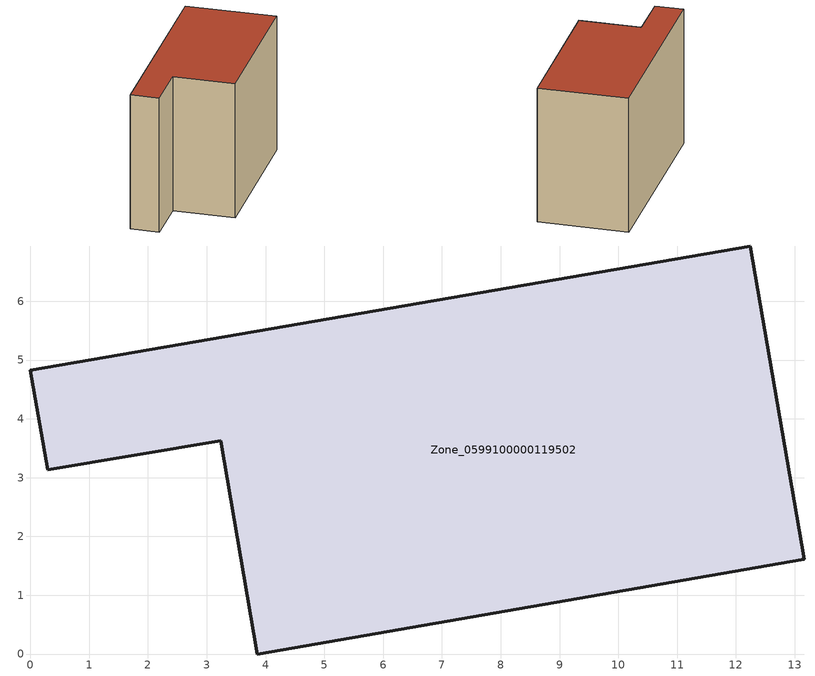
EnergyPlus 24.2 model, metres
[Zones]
Zone_0599100000119502
 floor ground (C_G): 3.23,3.63 0.29,3.13 0,4.83 12.24,6.94 13.16,1.61 3.86,0 z0
 wall outside (C_F): 12.24,6.94 0,4.83 0.29,3.13 3.23,3.63 3.86,0 13.16,1.61 12.24,6.94 z0:8.41
 roof outside (C_R): 3.86,0 13.16,1.61 12.24,6.94 0,4.83 0.29,3.13 3.23,3.63 z8.41
[BUILDING]
Pand.0599100000119502: North Axis=0; Terrain=City; Loads Convergence Tolerance Value=0.04; Temperature Convergence Tolerance Value=0.4; Solar Distribution=FullExterior; Maximum Number of Warmup Days=25; Minimum Number of Warmup Days=1
[Site:Location]
Rotterdam.The.Hague.AP_ZH_NLD Design_Conditions: Latitude=51.96; Longitude=4.45; Time Zone=1; Elevation=-4.5
[SITE:GROUNDTEMPERATURE:BUILDINGSURFACE]
18, 18, 18, 18, 18, 18, 18, 18, 18, 18, 18, 18
[MATERIAL] Thermal Absorptance=0.9; Solar Absorptance=0.7; Visible Absorptance=0.7
Name | Roughness | Thickness | Conductivity | Density | Specific Heat
G.TI.1975-1991 | MediumSmooth | 0.15 | 0.288461 | 540 | 1210
F.TI.1975-1991 | Rough | 0.3 | 0.230769 | 1920 | 840
R.TI.1975-1991 | MediumRough | 0.2 | 0.153846 | 1500 | 1000
[CONSTRUCTION]
C_G: G.TI.1975-1991
C_F: F.TI.1975-1991
C_R: R.TI.1975-1991
[ZONE]
Zone_0599100000119502: Type=1; Multiplier=1; Ceiling Height=Autocalculate; Volume=Autocalculate; Floor Area=autocalculate; Part of Total Floor Area=Yes
[ZONEINFILTRATION:DESIGNFLOWRATE]
Infil_Zone_0599100000119502: Zone or ZoneList or Space or SpaceList=Zone_0599100000119502; Schedule=AlwaysOn; Design Flow Rate Calculation Method=Flow/Area; Flow Rate per Floor Area=0.003; Constant Term Coefficient=1; Temperature Term Coefficient=0; Velocity Term Coefficient=0; Velocity Squared Term Coefficient=0
[HVACTEMPLATE:ZONE:IDEALLOADSAIRSYSTEM]
Zone_0599100000119502: Maximum Heating Supply Air Temperature=50; Minimum Cooling Supply Air Temperature=13; Maximum Heating Supply Air Humidity Ratio=0.0156; Minimum Cooling Supply Air Humidity Ratio=0.0077; Heating Limit=NoLimit; Cooling Limit=NoLimit; Dehumidification Control Type=ConstantSensibleHeatRatio; Cooling Sensible Heat Ratio=0.7; Dehumidification Setpoint=60; Humidification Control Type=None; Humidification Setpoint=30; Outdoor Air Method=None; Outdoor Air Flow Rate per Person=0.00944; Outdoor Air Flow Rate per Zone Floor Area=0; Outdoor Air Flow Rate per Zone=0; Demand Controlled Ventilation Type=None; Outdoor Air Economizer Type=NoEconomizer; Heat Recovery Type=None; Sensible Heat Recovery Effectiveness=0.7; Latent Heat Recovery Effectiveness=0.65
[ZONECONTROL:THERMOSTAT]
ThermostatControl_Zone_0599100000119502: Zone or ZoneList=Zone_0599100000119502; Control Type Schedule=DualSetpointControlType; Control 1=Thermostat_Zone_0599100000119502; Temperature Difference Between Cutout And Setpoint=0
[THERMOSTATSETPOINT:DUALSETPOINT]
Thermostat_Zone_0599100000119502: Heating Setpoint Temperature Schedule=HeatingSetpoint_Zone_0599100000119502; Cooling Setpoint Temperature Schedule=CoolingSetpoint_Zone_0599100000119502
[SCHEDULE:COMPACT]
HeatingSetpoint_Zone_0599100000119502: Through: 12/31, For: AllDays, Until: 24:00, 21
CoolingSetpoint_Zone_0599100000119502: Through: 12/31, For: AllDays, Until: 24:00, 24
DualSetpointControlType: Through: 12/31, For: AllDays, Until: 24:00, 4
AlwaysOn: Through: 12/31, For: AllDays, Until: 24:00, 1
